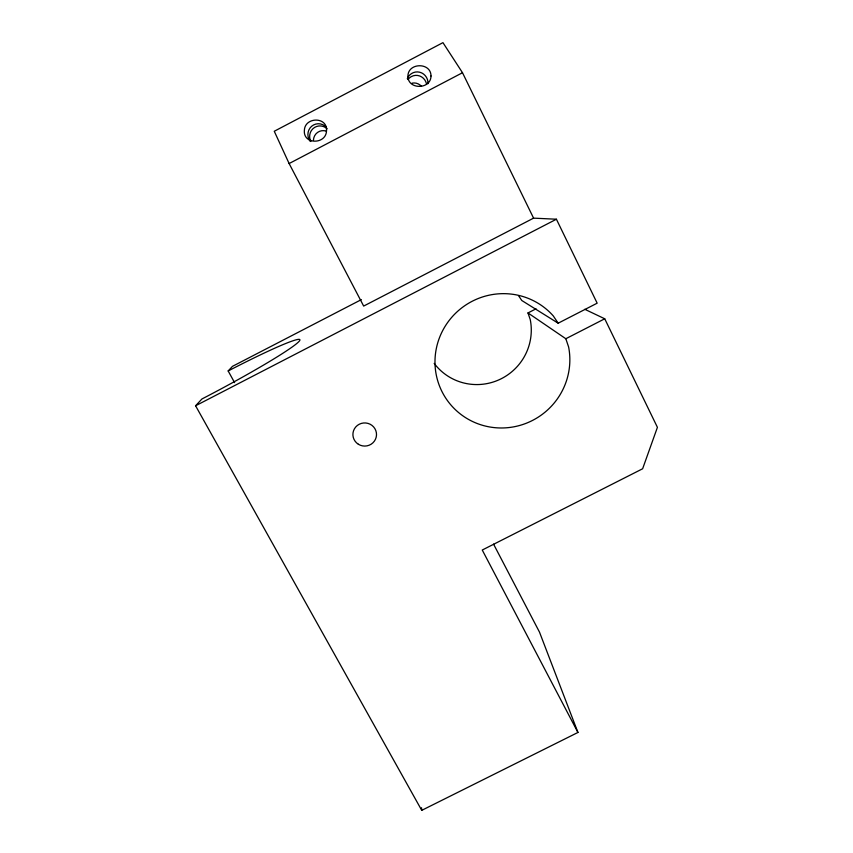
<?xml version="1.0" encoding="UTF-8"?>
<svg xmlns="http://www.w3.org/2000/svg" width="853" height="853" viewBox="0 0 853 853"><rect width="100%" height="100%" fill="white"/><g stroke="black" fill="none" stroke-linecap="round" stroke-linejoin="round"><path stroke-width="1.28" d="M493.556 544.139L539.491 632.116L577.939 732.45L421.734 810.35L195.582 405.772L201.958 398.959A95.781 6.302 -28.1 0 0 298.849 341.616A95.781 6.302 -28.1 0 0 228.167 370.959L234.586 382.613M228.167 370.959L232.496 366.332L361.373 299.616M533.583 218.144L363.666 306.078L289.124 163.552L462.497 72.729L533.583 218.144L556.412 219.221L597.164 303.178L558.171 323.202L521.791 300.501L518.517 295.65M195.582 405.772L556.412 219.221M434.177 363.389A54.187 53.579 -43.5 0 0 499.304 379.67A54.187 53.579 -43.5 0 0 530.246 319.576L527.986 312.944L536.025 308.807M527.986 312.944L565.827 338.737L604.734 318.787L657.418 427.332L642.629 468.766L482.254 550.036L577.939 732.45M584.795 309.287L604.734 318.787M558.171 323.202L553.288 315.93A67.845 66.737 -38 0 0 443.432 329.205A67.845 66.737 -38 0 0 491.84 427.31A67.845 66.737 -38 0 0 568.62 347L565.827 338.737M462.497 72.729L442.952 42.65L274.261 131.255L289.124 163.552M421.542 807.738L421.734 810.35M407.307 78.689A11.11 10.758 84.4 0 1 427.993 83.669M310.183 141.353A11.036 10.726 69.3 0 1 311.665 126.244A11.036 10.726 69.3 0 1 326.539 127.396M407.958 79.521A10.833 10.492 84.3 0 1 426.532 83.989M310.855 141.481A10.758 10.471 69.4 0 1 327.157 128.782M412.031 83.167A10.225 9.905 84 0 1 421.478 86.356M313.435 140.223A10.151 9.884 69.5 0 1 326.262 131.127M431 75.992C430.946 89.704 407.638 89.949 407.915 76.002C408.15 62.461 431.085 62.216 431 75.992M326.496 130.786C326.23 144.583 302.932 144.818 304.382 130.328C304.809 116.733 327.733 116.466 326.496 130.786M358.377 444.264A11.803 11.569 0.9 0 0 376.504 434.998A11.803 11.569 0.9 0 0 359.252 424.24A11.803 11.569 0.9 0 0 358.377 444.264"/></g></svg>
